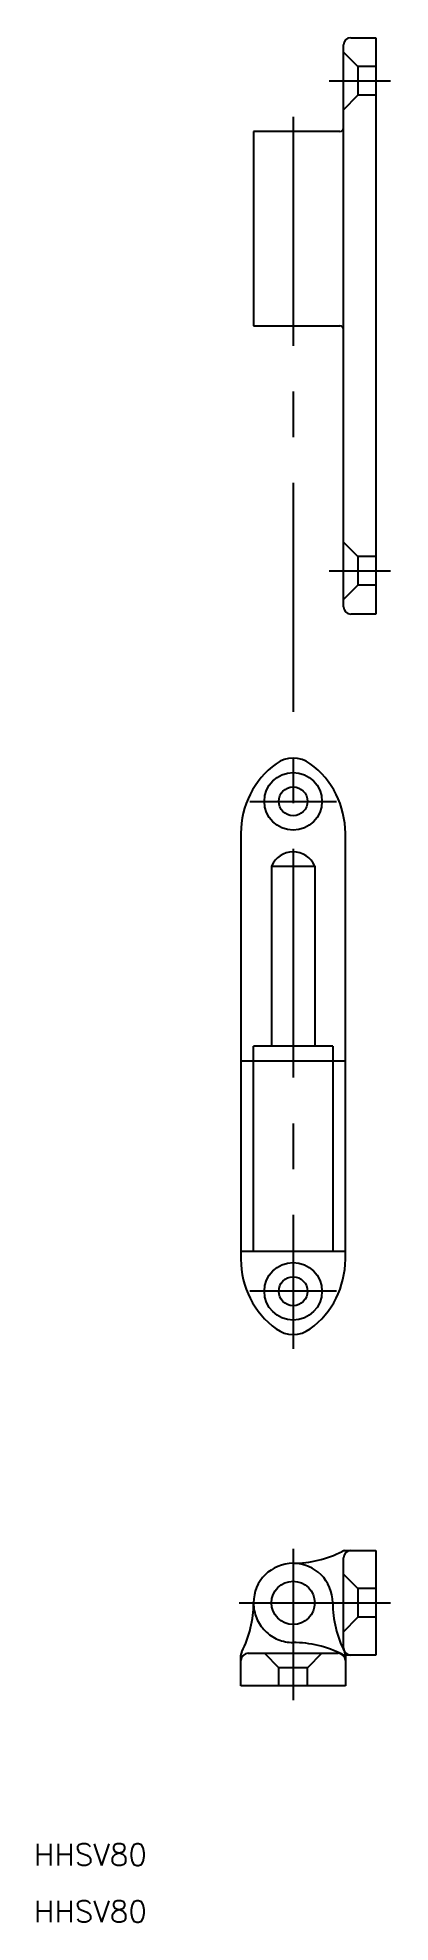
# Model space of a CAD drawing. Extents: x -35 to 14, y -44 to 217.
import ezdxf

# ---------------------------------------------------------------- set-up
doc = ezdxf.new("R2010")
doc.units = 0
doc.linetypes.add('CENTER', pattern=[50.8, 31.75, -6.35, 6.35, -6.35])
doc.linetypes.add('DASHED', pattern=[19.05, 12.7, -6.35])
doc.layers.get('0').update_dxf_attribs({"linetype": 'CONTINUOUS'})
doc.layers.add('CENTER', color=1, linetype='CONTINUOUS')
doc.styles.get("Standard").update_dxf_attribs({"font": 'txt.shx', "height": 3, "bigfont": 'bigfont.shx'})

msp = doc.modelspace()

# ---------------------------------------------------------------- linework, layer by layer
at = {"color": 7, "linetype": 'CONTINUOUS'}
for p, q in [((8, 217.25), (11.5, 217.25)), ((11.5, 217.25), (11.5, 137.25)), ((7, 138.25), (7, 216.25)), ((-5.5, 204.25), (-5.5, 177.25)), ((6.5, 204.25), (-5.5, 204.25)), ((-5.5, 177.25), (6.5, 177.25)), ((11.5, 137.25), (8, 137.25)), ((-7.25, 106.812803), (-7.25, 47.687196)), ((7.25, 47.687196), (7.25, 106.812803)), ((-3, 102.25), (3, 102.25)), ((-3, 102.25), (-3, 77.25)), ((3, 102.25), (3, 77.25)), ((5.5, 77.25), (-5.5, 77.25)), ((-5.5, 48.75), (-5.5, 77.25)), ((5.5, 77.25), (5.5, 48.75)), ((-7.25, 75.25), (7.25, 75.25)), ((7.25, 48.75), (-7.25, 48.75)), ((7, -6.25), (7, 6.25)), ((7.244638, 7.25), (11.5, 7.25)), ((11.5, 7.25), (11.5, -7.25)), ((-7.25, -11.5), (-7.25, -7.244637)), ((-6.25, -7), (6.25, -7)), ((11.5, -7.25), (7.244638, -7.25)), ((7.25, -7.244637), (7.25, -11.5)), ((7.25, -11.5), (-7.25, -11.5))]:
    msp.add_line(p, q, dxfattribs=at)
at = {"color": 3, "linetype": 'DASHED'}
for p, q in [((7, 215.25), (9, 213.25)), ((11.5, 213.25), (9, 213.25)), ((9, 213.25), (9, 209.25)), ((7, 207.25), (9, 209.25)), ((11.5, 209.25), (9, 209.25)), ((7, 147.25), (9, 145.25)), ((9, 145.25), (9, 141.25)), ((11.5, 145.25), (9, 145.25)), ((7, 139.25), (9, 141.25)), ((11.5, 141.25), (9, 141.25)), ((7, 4), (9, 2)), ((11.5, 2), (9, 2)), ((9, 2), (9, -2)), ((7, -4), (9, -2)), ((11.5, -2), (9, -2)), ((-4, -7), (-2, -9)), ((4, -7), (2, -9)), ((2, -9), (-2, -9)), ((-2, -11.5), (-2, -9)), ((2, -11.5), (2, -9))]:
    msp.add_line(p, q, dxfattribs=at)
at = {"color": 7, "linetype": 'CONTINUOUS'}
for centre, radius in [((0, 111.25), 4), ((0, 111.25), 2), ((0, 43.25), 4), ((0, 43.25), 2), ((0, 0), 3)]:
    msp.add_circle(centre, radius, dxfattribs=at)
for centre, radius, start, end in [((8, 216.25), 1, 90, 180), ((6.5, 204.75), 0.5, 270, 0), ((6.5, 176.75), 0.5, 0, 90), ((8, 138.25), 1, 180, 270), ((4.75, 106.812803), 12, 126.423574, 180), ((0, 113.25), 4, 53.576426, 126.423574), ((-4.75, 106.812803), 12, 0, 53.576426), ((0, 101), 3.25, 22.619865, 157.380135), ((4.75, 47.687196), 12, 180, 233.576426), ((-4.75, 47.687196), 12, 306.423574, 0), ((0, 41.25), 4, 233.576426, 306.423574), ((0, 0), 5.5, 0, 180), ((0, 0), 5.5, 90, 90.087272), ((-0.031225, 20.499976), 15, 270.087272, 297.048298), ((7.244638, 6.25), 1, 90, 117.048298), ((8, 6.25), 1, 90, 180), ((-20.499976, 0.031225), 15, 332.951702, 359.912728), ((20.499977, 0.031225), 15, 180.087272, 207.048298), ((-6.25, -7.244637), 1, 152.951702, 180), ((-6.25, -8), 1, 90, 180), ((6.25, -8), 1, 0, 90), ((8, -6.25), 1, 180, 270), ((6.25, -7.244637), 1, 0, 27.048298)]:
    msp.add_arc(centre, radius, start, end, dxfattribs=at)
at = {"color": 3, "linetype": 'DASHED'}
for centre, radius, start, end in [((0, 0), 5.5, 179.912728, 270), ((-0.031225, -20.499976), 15, 62.951702, 89.912728), ((7.244638, -6.25), 1, 242.951702, 270)]:
    msp.add_arc(centre, radius, start, end, dxfattribs=at)
at = {"layer": 'CENTER', "color": 1, "linetype": 'CENTER'}
for p, q in [((5, 211.25), (13.5, 211.25)), ((0, 206.25), (0, 35.25)), ((5, 143.25), (13.5, 143.25)), ((-6, 111.25), (6, 111.25)), ((6, 43.25), (-6, 43.25)), ((0, 7.500009), (0, -13.5)), ((-7.500009, 0), (13.5, 0))]:
    msp.add_line(p, q, dxfattribs=at)

# ---------------------------------------------------------------- texts
at = {"color": 7, "linetype": 'CONTINUOUS'}
for p in [(-36, -36.45), (-36, -44.34)]:
    msp.add_text('HHSV80', height=3, dxfattribs=at).set_placement(p)

doc.saveas('drawing.dxf')
